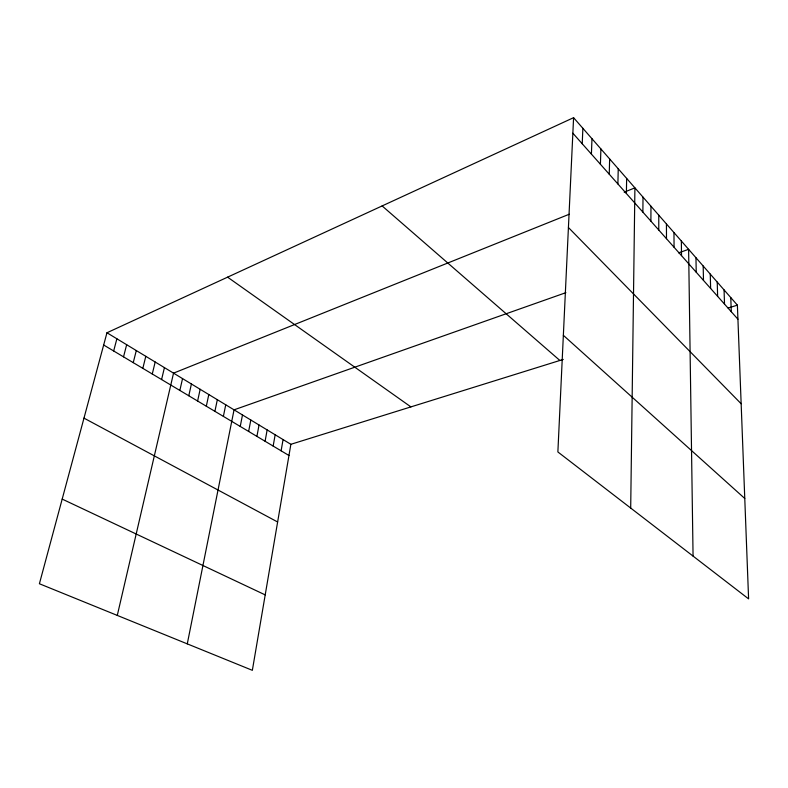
<?xml version="1.0" encoding="UTF-8"?>
<svg xmlns="http://www.w3.org/2000/svg" width="788" height="788" viewBox="0 0 788 788"><rect width="100%" height="100%" fill="white"/><g stroke="black" fill="none" stroke-linecap="round" stroke-linejoin="round"><path stroke-width="1.18" d="M658.768 230.007L658.778 215.173M650.898 221.132L650.967 206.239M642.88 212.1L643.008 197.138M630.695 508.053L634.911 187.869L624.195 192.164M626.381 193.513L626.647 178.413M617.9 183.949L618.235 168.78M609.242 174.197L609.646 158.959M600.417 164.259L600.899 148.942M591.414 154.113L591.975 138.727M582.224 143.761L582.874 128.306M573.585 117.678L557.874 451.957L748.6 598.88L737.391 305.153L573.585 117.678L106.961 332.763L39.4 583.75L252.347 670.322L290.87 444.304L563.262 359.417M281.109 450.815L283.069 439.576M273.15 446.067L275.16 434.779M265.083 441.26L267.152 429.923M256.918 436.385L259.035 424.998M248.634 431.45L250.82 420.014M240.242 426.446L242.487 414.961M187.278 643.865L234.046 409.839L565.902 292.663M223.378 416.389L225.742 404.805M214.907 411.336L217.33 399.703M206.318 406.214L208.8 394.532M197.611 401.023L200.162 389.292M188.785 395.763L191.415 383.983M179.851 390.434L182.54 378.604M117.284 615.418L173.537 373.148L569.271 214.228M161.589 379.55L164.426 367.622M152.271 373.995L155.177 362.007M142.825 368.36L145.8 356.324M133.241 362.647L136.294 350.561M123.529 356.846L126.661 344.711M113.669 350.965L116.88 338.781M678.606 252.859L688.614 249.333L693.066 556.101M728.122 308.039L737.391 305.153M62.193 499.09L265.201 594.891M83.981 418.132L277.632 521.991M103.661 345.006L288.96 455.494M106.961 332.763L290.87 444.304M227.594 277.159L410.903 406.894M382.131 205.924L559.884 360.471M563.351 335.304L744.768 498.479M568.424 227.525L741.153 403.742M572.856 133.202L737.923 319.209M730.781 297.588L731.284 311.713M724.064 289.895L724.517 304.089M717.228 282.074L717.632 296.337M710.264 274.106L710.628 288.438M703.182 265.999L703.487 280.4M695.962 257.735L696.228 272.215M681.354 241.02L681.512 255.637M673.967 232.558L674.065 247.245M666.441 223.95L666.49 238.705"/></g></svg>
